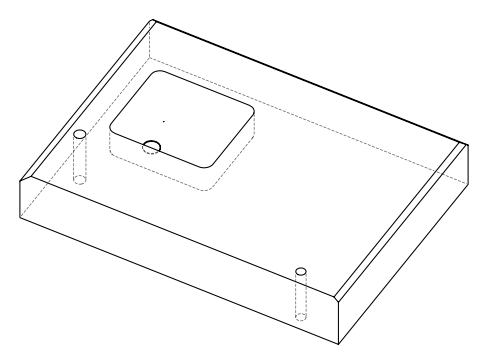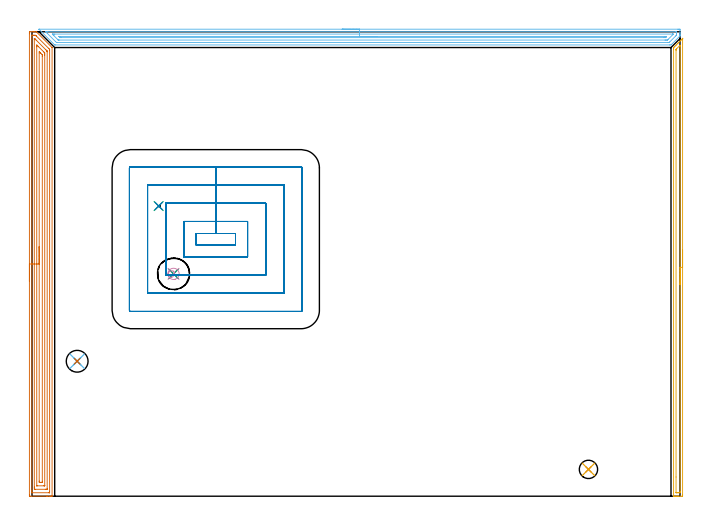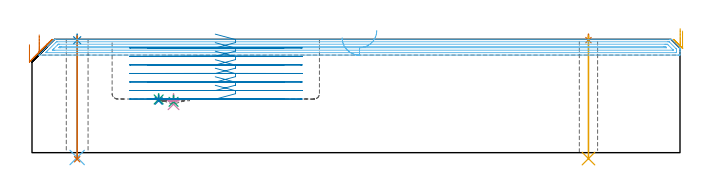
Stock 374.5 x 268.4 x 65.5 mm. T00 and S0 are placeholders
(PLAN: 14 operations, 8 tool changes, 44 min)
(1 SPOT_DRILL | STEP1HOLE | NXT0321_9005460120000 | 0.03 min | 2 mm3)
(2 SPOT_DRILL_1 | STEP1HOLE_1 | NXT0321_9005460120000 | 0.03 min | 1 mm3)
(3 SPOT_DRILL_2 | STEP1POCKET | NXT0321_9005460120000 | 0.03 min | 3761 mm3)
(4 SPOT_DRILL_3 | STEP1POCKET_1 | NXT0321_9005460120000 | 0.06 min | 4072 mm3)
(5 DRILL_THROUGH_HOLE_INTO_CENTER | STEP1HOLE | NXT0301_077 | 0.29 min | 5757 mm3)
(6 DRILL_THROUGH_HOLE_INTO_CENTER_1 | STEP1HOLE_1 | NXT0301_042 | 0.28 min | 2575 mm3)
(7 DRILL_TO_ENLARGE_THROUGH_HOLE | STEP1HOLE_1 | NXT0301_097 | 0.29 min | 5569 mm3)
(8 DRILL_BLIND_HOLE_INTO_CENTER | STEP1POCKET | NXT0301_026 | 0.02 min | 17 mm3)
(9 DRILL_BLIND_HOLE_INTO_CENTER_1 | STEP1POCKET_1 | NXT0301_128 | 0.02 min | 0 mm3)
(10 MILL_ROUGH_BLIND_HOLE_CONTOUR | STEP1POCKET_1 | UGT0201_129 | Spiral | 0.14 min | 2296 mm3)
(11 AREA_MILL | FG_CHAMFER_SURFACE | UGT0205_001 | 4.38 min | 3612 mm3)
(12 AREA_MILL_1 | FG_CHAMFER_SURFACE_1 | UGT0205_001 | 11.84 min | 15411 mm3)
(13 AREA_MILL_2 | FG_CHAMFER_SURFACE_2 | UGT0205_001 | 10.87 min | 22629 mm3)
(14 MILL_RECTANGULAR_POCKET | POCKET_RECTANGULAR_STRAIGHT | UGT0201_095 | Follow Part, ap 5, ae 75% | 15.72 min | 413727 mm3)
(TOOL NXT0321_9005460120000 | NC Spot Drill, 142deg, 12mm, Carbide, Uncoated | D12 PA142 FL30 Z2)
(TOOL NXT0301_077 | Carbide Drill 10.6mm [860.1-1060-053A1-MM 2214] | D10.6 PA140 FL71 Z2)
(TOOL NXT0301_042 | Carbide Drill 7.1mm [860.1-0710-057A1-MM 2214] | D7.1 PA140 FL85 Z2)
(TOOL NXT0301_097 | Carbide Drill 12.6mm [860.1-1260-063A1-MM 2214] | D12.6 PA140 FL77 Z2)
(TOOL NXT0301_026 | Carbide Drill 5.5mm [860.1-0550-017A1-MM 2214] | D5.5 PA140 FL28 Z2)
(TOOL NXT0301_128 | Carbide Drill 12mm [861.1-1200-036A1-GP GC34] | D12 PA150 FL37.4 Z2)
(TOOL UGT0201_129 | Carbide End Mill 11.9 | D11.9 FL15 Z4)
(TOOL UGT0205_001 | Chamfer Mill 20 x 3 x 45 deg. | D20 FL50 Z2)
(TOOL UGT0201_095 | End mill 20 mm | D20 R3 FL38 Z4)
(OP 1 SPOT_DRILL)
G17 G21 G94 G90
T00 M6
G54
G17 G0 G90 X321.6 Y15.5 S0 M3
G43 Z75.5 H0
G94 G81 G98 Z65.035 F250. R68.5
G80
M5
M2
(OP 2 SPOT_DRILL_1)
G17 G21 G94 G90
T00 M6
G54
G17 G0 G90 X26.1 Y78. S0 M3
G43 Z75.5 H0
G94 G81 G98 Z64.949 F250. R68.5
G80
M5
M2
(OP 3 SPOT_DRILL_2)
G17 G21 G94 G90
T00 M6
G54
G17 G0 G90 X73.2 Y167.7 S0 M3
G43 Z75.5 H0
G94 G81 G98 Z30.763 F250. R34.
G80
M5
M2
(OP 4 SPOT_DRILL_3)
G17 G21 G94 G90
T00 M6
G54
G17 G0 G90 X81.8 Y128.5 S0 M3
G43 Z75.5 H0
G94 G81 G98 Z28. F250. R34.
G80
M5
M2
(OP 5 DRILL_THROUGH_HOLE_INTO_CENTER)
G17 G21 G94 G90
T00 M6
G54
G17 G0 G90 X321.6 Y15.5 S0 M3
G43 Z75.5 H1
G94 G73 G98 Z-3.429 F250. Q9.847 R67.5
G80
M5
M2
(OP 6 DRILL_THROUGH_HOLE_INTO_CENTER_1)
G17 G21 G94 G90
T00 M6
G54
G17 G0 G90 X26.1 Y78. S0 M3
G43 Z75.5 H1
G94 G73 G98 Z-2.792 F250. Q6.829 R67.5
G80
M5
M2
(OP 7 DRILL_TO_ENLARGE_THROUGH_HOLE)
G17 G21 G94 G90
T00 M6
G54
G17 G0 G90 X26.1 Y78. S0 M3
G43 Z75.5 H1
G94 G73 G98 Z-3.793 F250. Q11.549 R67.5
G80
M5
M2
(OP 8 DRILL_BLIND_HOLE_INTO_CENTER)
G17 G21 G94 G90
T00 M6
G54
G17 G0 G90 X73.2 Y167.7 S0 M3
G43 Z75.5 H1
G94 G81 G98 Z29.999 F250. R33.
G80
M5
M2
(OP 9 DRILL_BLIND_HOLE_INTO_CENTER_1)
G17 G21 G94 G90
T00 M6
G54
G17 G0 G90 X81.8 Y128.5 S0 M3
G43 Z75.5 H1
G94 G81 G98 Z29.392 F250. R33.
G80
M5
M2
(OP 10 MILL_ROUGH_BLIND_HOLE_CONTOUR)
G17 G21 G94 G90
T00 M6
G54
G17 G0 G90 X81.8 Y128.5 S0 M3
G43 Z75.5 H0
Z30.
G94 G3 X82.339 Y129.124 R0.545 F250.
X81.565 Y130.108 R1.257
X79.302 Y129.719 R2.188
X78.686 Y127.569 R2.074
X82.731 Y125.386 R3.25
X78.686 Y127.569 R-3.25
X80.708 Y126.478 R1.625
X81.8 Y128.5 R1.625
G0 Z75.5
M5
M2
(OP 11 AREA_MILL)
G17 G21 G94 G90
T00 M6
G54
G17 G0 G90 X376. Y142.25 S1061 M3
G43 Z75.5 H0
Z70.3
G94 G1 Y142.212 Z69.428 F250.
Y142.098 Z68.564
Y141.909 Z67.712
Y141.647 Z66.88
Y141.313 Z66.074
Y140.91 Z65.3
Y140.442 Z64.564
Y139.91 Z63.872
Y139.321 Z63.229
Y138.678 Z62.64
Y137.986 Z62.108
Y137.25 Z61.64
Y136.476 Z61.237
Y135.67 Z60.903
Y134.838 Z60.641
Y133.987 Z60.452
Y133.122 Z60.338
Y132.25 Z60.3
X375.999 Y0.606 Z60.301
X375.996 Y0.199
X375.991 Y0.01 Z60.305
X375.595 Y0. Z60.7
X373.839 Z62.455
X373.275 Z63.021
X372.961 Z63.335
X372.397 Z63.899
X372.083 Z64.212
X371.09 Z65.209
X370.943 Y0.002 Z65.349
X370.802 Y0.01 Z65.488
X370.8 Y0.16 Z65.5
Y258.539
X370.805 Y259.305 Z65.49
X370.931 Y259.431 Z65.367
X371.151 Y259.651 Z65.149
X371.644 Y260.146 Z64.652
X371.975 Y260.475 Z64.325
X372.202 Y260.702 Z64.098
X372.418 Y260.919 Z63.88
X372.522 Y261.024 Z63.774
X372.961 Y261.461 Z63.338
X373.398 Y261.9 Z62.898
X373.609 Y262.109 Z62.691
X373.65 Y262.15 Z62.65
X374.278 Y262.78 Z62.018
X374.487 Y262.987 Z61.813
X375.156 Y263.658 Z61.14
X375.325 Y263.825 Z60.975
X375.394 Y263.894 Z60.906
X375.989 Y264.489 Z60.309
X375.996 Y264.49 Z60.302
X375.999 Y264.489 Z60.299
X376. Y132.25 Z60.3
X374.586 Z61.714
X374.585 Y2.526 Z61.715
X374.584 Y2.391 Z61.716
X374.579 Y2.021 Z61.721
X374.218 Y2.006 Z62.082
X373.839 Y2.002 Z62.461
X373.346 Y2. Z62.954
X372.961 Z63.339
X372.467 Z63.833
X372.288 Y2.002 Z64.012
X372.26 Y2.004 Z64.04
X372.231 Y2.01 Z64.069
X372.221 Y2.017 Z64.079
X372.22 Y2.039 Z64.08
X372.215 Y2.257 Z64.085
X372.214 Y11.099 Z64.086
Y257.646
X372.217 Y258.026 Z64.083
X372.22 Y258.215 Z64.08
X372.221 Y258.258 Z64.079
X372.242 Y258.283 Z64.058
X372.286 Y258.332 Z64.014
X372.489 Y258.539 Z63.811
X374.368 Y260.417 Z61.932
X374.5 Y260.545 Z61.8
X374.573 Y260.612 Z61.727
X374.579 Y260.614 Z61.721
X374.581 Y260.57 Z61.719
X374.584 Y260.459 Z61.716
X374.585 Y260.324 Z61.715
X374.586 Y260.162 Z61.714
Y132.25
Y131.378 Z61.752
Y130.514 Z61.866
Y129.662 Z62.055
Y128.83 Z62.317
Y128.024 Z62.651
Y127.25 Z63.054
Y126.514 Z63.523
Y125.822 Z64.054
Y125.179 Z64.643
Y124.59 Z65.286
Y124.059 Z65.979
Y123.59 Z66.714
Y123.187 Z67.488
Y122.853 Z68.294
Y122.591 Z69.126
Y122.402 Z69.978
Y122.288 Z70.843
Y122.25 Z71.714
G0 Z75.5
M5
M2
(OP 12 AREA_MILL_1)
G17 G21 G94 G90
T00 M6
G54
G17 G0 G90 X179.25 Y269.9 S1061 M3
G43 Z75.5 H0
Z66.4
G94 G1 X179.288 Z65.528 F250.
X179.402 Z64.664
X179.591 Z63.812
X179.853 Z62.98
X180.187 Z62.174
X180.59 Z61.4
X181.058 Z60.664
X181.59 Z59.972
X182.179 Z59.329
X182.822 Z58.74
X183.514 Z58.209
X184.25 Z57.74
X185.024 Z57.337
X185.83 Z57.003
X186.662 Z56.741
X187.514 Z56.552
X188.378 Z56.438
X189.25 Z56.4
X373.318
X373.872 Y269.899 Z56.401
X374.42 Y269.893 Z56.403
X374.492 Y269.891 Z56.405
X374.5 Y269.349 Z56.946
Y267.931 Z58.366
Y267.571 Z58.724
Y266.853 Z59.447
Y266.513 Z59.786
X374.499 Y266.151 Z60.142
X374.49 Y265.999 Z60.294
X374.344 Y265.843 Z60.456
X374.327 Y265.827 Z60.472
X369.402 Y260.902 Z65.398
X369.307 Y260.806 Z65.491
X368.508 Y260.8 Z65.5
X13.568
X13.099 Y260.807 Z65.493
X13.053 Y260.846 Z65.453
X4.107 Y269.793 Z56.505
X4.012 Y269.891 Z56.405
X4.128 Y269.898 Z56.402
X4.181 Y269.9 Z56.4
X189.25
Y268.486 Z57.814
X372.059 Y268.485 Z57.815
X372.084 Y268.484 Z57.816
X372.49 Y268.46 Z57.84
X372.498 Y268.049 Z58.251
X372.5 Y267.571 Z58.729
Y267.158 Z59.142
X372.494 Y266.683 Z59.617
X372.49 Y266.478 Z59.822
X372.404 Y266.365 Z59.935
X372.084 Y266.035 Z60.265
X368.508 Y262.458 Z63.842
X368.397 Y262.351 Z63.949
X368.278 Y262.24 Z64.06
X367.639 Y262.215 Z64.085
X367.614
X14.488
X14.462 Y262.216 Z64.084
X14.122 Y262.24 Z64.06
X13.568 Y262.783 Z63.517
X8.778 Y267.571 Z58.729
X8.204 Y268.148 Z58.152
X7.902 Y268.46 Z57.84
X8.18 Y268.484 Z57.816
X8.204 Y268.485 Z57.815
X9.072 Y268.486 Z57.814
X189.25
Y267.072 Z59.228
X370.152 Y267.071 Z59.229
X370.296
X370.386 Y267.069 Z59.231
X370.472 Y267.065 Z59.235
X370.49 Y267.061 Z59.239
X370.492 Y267.039 Z59.261
X370.491 Y266.995 Z59.305
X370.481 Y266.892 Z59.408
X370.444 Y266.851 Z59.449
X370.296 Y266.695 Z59.605
X367.618 Y264.017 Z62.283
X367.312 Y263.72 Z62.58
X367.228 Y263.639 Z62.661
X367.104 Y263.635 Z62.665
X366.72 Y263.631 Z62.669
X366.216 Y263.629 Z62.671
X365.826
X15.747
X15.356 Y263.631 Z62.669
X15.227 Y263.633 Z62.667
X15.183 Y263.635 Z62.665
X15.148 Y263.663 Z62.637
X15.073 Y263.733 Z62.567
X14.783 Y264.017 Z62.283
X12.674 Y266.125 Z60.175
X12.119 Y266.683 Z59.617
X11.78 Y267.027 Z59.273
X11.753 Y267.065 Z59.235
X11.78 Y267.066 Z59.234
X12.285 Y267.07 Z59.23
X12.674 Y267.071 Z59.229
X13.177 Y267.072 Z59.228
X189.25
Y265.657 Z60.643
X365.963
X366.577 Y265.653 Z60.647
X366.72 Y265.65 Z60.65
X366.734 Y265.594 Z60.706
X366.72 Y265.573 Z60.727
X366.384 Y265.237 Z61.063
X366.268 Y265.124 Z61.176
X366.19 Y265.051 Z61.249
X366.118 Y265.048 Z61.252
X365.965 Y265.044 Z61.256
X365.826 Y265.043 Z61.257
X365.207
X17.007
X16.388 Y265.046 Z61.254
X16.251 Y265.048 Z61.252
X16.212 Y265.05 Z61.25
X16.168 Y265.089 Z61.211
X16.077 Y265.176 Z61.124
X15.9 Y265.351 Z60.949
X15.727 Y265.526 Z60.774
X15.643 Y265.614 Z60.686
X15.612 Y265.649 Z60.651
X15.633 Y265.65 Z60.65
X16.251 Y265.656 Z60.644
X16.389 Y265.657 Z60.643
X189.25
X190.122 Z60.681
X190.986 Z60.795
X191.838 Z60.983
X192.67 Z61.246
X193.476 Z61.58
X194.25 Z61.982
X194.986 Z62.451
X195.678 Z62.982
X196.321 Z63.572
X196.91 Z64.215
X197.442 Z64.907
X197.91 Z65.643
X198.313 Z66.417
X198.647 Z67.223
X198.909 Z68.055
X199.098 Z68.906
X199.212 Z69.771
X199.25 Z70.643
G0 Z75.5
M5
M2
(OP 13 AREA_MILL_2)
G17 G21 G94 G90
T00 M6
G54
G17 G0 G90 X-1.5 Y124.2 S1061 M3
G43 Z75.5 H0
Z62.4
G94 G1 Y124.238 Z61.528 F250.
Y124.352 Z60.664
Y124.541 Z59.812
Y124.803 Z58.98
Y125.137 Z58.174
Y125.54 Z57.4
Y126.008 Z56.664
Y126.54 Z55.972
Y127.129 Z55.329
Y127.772 Z54.74
Y128.464 Z54.208
Y129.2 Z53.74
Y129.974 Z53.337
Y130.78 Z53.003
Y131.612 Z52.741
Y132.464 Z52.552
Y133.328 Z52.438
Y134.2 Z52.4
Y267.297
X-1.499 Y267.78 Z52.401
X-1.495 Y268.186 Z52.402
X-1.491 Y268.39 Z52.404
X-1.096 Y268.4 Z52.799
X0.319 Z54.215
X0.66 Z54.555
X1.342 Z55.241
X2.416 Y268.399 Z56.314
X2.493 Y268.397 Z56.388
X2.526 Y268.375 Z56.423
X11.594 Y259.305 Z65.494
X11.598 Y259.298 Z65.497
X11.6 Y259.292 Z65.5
Y0.173
X11.598 Y0.01 Z65.489
X11.445 Y0.003 Z65.338
X11.286 Y0. Z65.186
X11. Z64.9
X10.318 Z64.213
X9.099 Z62.996
X8.562 Z62.456
X-0.828 Z53.07
X-1.096 Y0.001 Z52.801
X-1.307 Y0.004 Z52.591
X-1.492 Y0.01 Z52.405
X-1.496 Y0.213 Z52.402
X-1.499 Y0.62 Z52.401
X-1.5 Y1.031 Z52.4
Y134.2
X-0.086 Z53.814
X-0.085 Y265.993 Z53.815
X-0.081 Y266.371 Z53.819
X-0.079 Y266.387 Z53.821
X-0.051 Y266.391 Z53.849
X0.02 Y266.397 Z53.92
X0.126 Y266.399 Z54.026
X0.26 Y266.4 Z54.16
X0.66 Z54.56
X1.138 Y266.399 Z55.038
X1.538 Y266.396 Z55.438
X2.025 Y266.39 Z55.925
X2.416 Y266.032 Z56.316
X2.457 Y265.993 Z56.357
X9.606 Y258.845 Z63.506
X9.776 Y258.671 Z63.676
X10.135 Y258.303 Z64.035
X10.179 Y258.247 Z64.079
X10.182 Y258.227 Z64.082
X10.184 Y258.181 Z64.084
X10.186 Y258.086 Z64.086
Y257.951
X10.185 Y2.407 Z64.085
X10.181 Y2.029 Z64.081
X10.179 Y2.013 Z64.079
X10.151 Y2.009 Z64.051
X10.08 Y2.003 Z63.98
X9.974 Y2.001 Z63.874
X9.84 Y2. Z63.74
X0.182 Z54.082
X-0.01 Y2.002 Z53.89
X-0.042 Y2.005 Z53.858
X-0.072 Y2.009 Z53.828
X-0.079 Y2.049 Z53.821
X-0.084 Y2.271 Z53.816
X-0.085 Y2.407 Z53.815
X-0.086 Y3.166 Z53.814
Y134.2
X1.328 Z55.228
X1.329 Y264.206 Z55.229
X1.33 Y264.312 Z55.23
X1.333 Y264.365 Z55.233
X1.335 Y264.384 Z55.235
X1.354 Y264.393 Z55.254
X1.538 Y264.39 Z55.438
X1.599 Y264.388 Z55.499
X1.663 Y264.329 Z55.563
X1.793 Y264.206 Z55.693
X2.416 Y263.585 Z56.316
X2.689 Y263.312 Z56.589
X8.049 Y257.951 Z61.949
X8.562 Y257.433 Z62.462
X8.746 Y257.242 Z62.646
X8.765 Y257.219 Z62.665
X8.768 Y257.185 Z62.668
X8.77 Y257.129 Z62.67
X8.771 Y257.058 Z62.671
X8.772 Y256.845 Z62.672
X8.771 Y4.194 Z62.671
X8.77 Y4.088 Z62.67
X8.767 Y4.035 Z62.667
X8.765 Y4.016 Z62.665
X8.746 Y4.007 Z62.646
X8.562 Y4.004 Z62.462
X7.875 Y4. Z61.775
X7.684 Z61.584
X1.728 Y4.001 Z55.628
X1.538 Y4.005 Z55.438
X1.353 Y4.01 Z55.253
X1.335 Y4.194 Z55.235
X1.332 Y4.403 Z55.232
X1.329 Y5.088 Z55.229
Y5.301
X1.328 Y134.2 Z55.228
X2.743 Z56.643
Y259.738
X2.746 Y260.296 Z56.646
X2.75 Y260.632 Z56.65
X2.76 Y260.78 Z56.66
X2.915 Y260.632 Z56.815
X3.294 Y260.256 Z57.194
X3.813 Y259.738 Z57.713
X6.806 Y256.745 Z60.706
X7.094 Y256.457 Z60.994
X7.239 Y256.309 Z61.139
X7.311 Y256.233 Z61.211
X7.344 Y256.195 Z61.244
X7.35 Y256.164 Z61.25
X7.355 Y255.605 Z61.255
X7.357 Y255.271 Z61.257
Y254.71
Y6.127
X7.356 Y6.059 Z61.256
X7.353 Y6.021 Z61.253
X7.35 Y6.01 Z61.25
X7.342 Y6.008 Z61.242
X7.236 Y6.003 Z61.136
X6.806 Y6. Z60.706
X3.275 Z57.175
X2.865 Y6.006 Z56.765
X2.763 Y6.01 Z56.663
X2.749 Y6.014 Z56.649
X2.747 Y6.03 Z56.647
X2.744 Y6.065 Z56.644
X2.743 Y6.141 Z56.643
Y134.2
X4.157 Z58.057
Y256.179
X4.172 Y256.918 Z58.072
X4.937 Y256.164 Z58.837
X5.05 Y256.051 Z58.95
X5.826 Y255.271 Z59.726
X5.928 Y255.162 Z59.828
X5.943 Y254.377 Z59.843
Y254.362
Y8.647
X5.928 Y8.01 Z59.828
X5.696 Y8.004 Z59.596
X5.05 Y8.001 Z58.95
X4.821 Y8.002 Z58.721
X4.172 Y8.01 Z58.072
X4.157 Y8.662 Z58.057
Y8.677
Y134.2
Y135.072 Z58.095
Y135.936 Z58.209
Y136.788 Z58.398
Y137.62 Z58.66
Y138.426 Z58.994
Y139.2 Z59.397
Y139.936 Z59.865
Y140.628 Z60.396
Y141.271 Z60.986
Y141.86 Z61.629
Y142.392 Z62.321
Y142.86 Z63.057
Y143.263 Z63.831
Y143.597 Z64.637
Y143.859 Z65.469
Y144.048 Z66.32
Y144.162 Z67.185
Y144.2 Z68.057
G0 Z75.5
M5
M2
(OP 14 MILL_RECTANGULAR_POCKET)
G17 G21 G94 G90
T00 M6
G54
G17 G0 G90 X105.91 Y145.3 S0 M3
G43 Z75.5 H0
Z68.5
G94 G1 X117.6 Z65.368 F250.
Y151.8 Z63.626
X106.2 Z60.571
X94.8 F500.
Y145.3
X117.6
Y151.8
X106.2
Y158.8
X87.8
Y138.3
X124.6
Y158.8
X106.2
Y169.3
X77.3
Y127.8
X135.1
Y169.3
X106.2
Y179.8
X66.8
Y117.3
X145.6
Y179.8
X106.2
Y190.3
X56.9
G3 X56.3 Y189.7 R0.6
G1 Y107.4
G3 X56.9 Y106.8 R0.6
G1 X155.5
G3 X156.1 Y107.4 R0.6
G1 Y189.7
G3 X155.5 Y190.3 R0.6
G1 X106.2
X105.2
G0 X105.91 Y145.3 Z63.571
G1 X117.6 Z60.439 F250.
Y151.8 Z58.697
X106.2 Z55.643
X94.8 F500.
Y145.3
X117.6
Y151.8
X106.2
Y158.8
X87.8
Y138.3
X124.6
Y158.8
X106.2
Y169.3
X77.3
Y127.8
X135.1
Y169.3
X106.2
Y179.8
X66.8
Y117.3
X145.6
Y179.8
X106.2
Y190.3
X56.9
G3 X56.3 Y189.7 R0.6
G1 Y107.4
G3 X56.9 Y106.8 R0.6
G1 X155.5
G3 X156.1 Y107.4 R0.6
G1 Y189.7
G3 X155.5 Y190.3 R0.6
G1 X106.2
X105.2
G0 X105.91 Y145.3 Z58.643
G1 X117.6 Z55.511 F250.
Y151.8 Z53.769
X106.2 Z50.714
X94.8 F500.
Y145.3
X117.6
Y151.8
X106.2
Y158.8
X87.8
Y138.3
X124.6
Y158.8
X106.2
Y169.3
X77.3
Y127.8
X135.1
Y169.3
X106.2
Y179.8
X66.8
Y117.3
X145.6
Y179.8
X106.2
Y190.3
X56.9
G3 X56.3 Y189.7 R0.6
G1 Y107.4
G3 X56.9 Y106.8 R0.6
G1 X155.5
G3 X156.1 Y107.4 R0.6
G1 Y189.7
G3 X155.5 Y190.3 R0.6
G1 X106.2
X105.2
G0 X105.91 Y145.3 Z53.714
G1 X117.6 Z50.582 F250.
Y151.8 Z48.84
X106.2 Z45.786
X94.8 F500.
Y145.3
X117.6
Y151.8
X106.2
Y158.8
X87.8
Y138.3
X124.6
Y158.8
X106.2
Y169.3
X77.3
Y127.8
X135.1
Y169.3
X106.2
Y179.8
X66.8
Y117.3
X145.6
Y179.8
X106.2
Y190.3
X56.9
G3 X56.3 Y189.7 R0.6
G1 Y107.4
G3 X56.9 Y106.8 R0.6
G1 X155.5
G3 X156.1 Y107.4 R0.6
G1 Y189.7
G3 X155.5 Y190.3 R0.6
G1 X106.2
X105.2
G0 X105.91 Y145.3 Z48.786
G1 X117.6 Z45.653 F250.
Y151.8 Z43.912
X106.2 Z40.857
X94.8 F500.
Y145.3
X117.6
Y151.8
X106.2
Y158.8
X87.8
Y138.3
X124.6
Y158.8
X106.2
Y169.3
X77.3
Y127.8
X135.1
Y169.3
X106.2
Y179.8
X66.8
Y117.3
X145.6
Y179.8
X106.2
Y190.3
X56.9
G3 X56.3 Y189.7 R0.6
G1 Y107.4
G3 X56.9 Y106.8 R0.6
G1 X155.5
G3 X156.1 Y107.4 R0.6
G1 Y189.7
G3 X155.5 Y190.3 R0.6
G1 X106.2
X105.2
G0 X105.91 Y145.3 Z43.857
G1 X117.6 Z40.725 F250.
Y151.8 Z38.983
X106.2 Z35.929
X94.8 F500.
Y145.3
X117.6
Y151.8
X106.2
Y158.8
X87.8
Y138.3
X124.6
Y158.8
X106.2
Y169.3
X77.3
Y127.8
X135.1
Y169.3
X106.2
Y179.8
X66.8
Y117.3
X145.6
Y179.8
X106.2
Y190.3
X56.9
G3 X56.3 Y189.7 R0.6
G1 Y107.4
G3 X56.9 Y106.8 R0.6
G1 X155.5
G3 X156.1 Y107.4 R0.6
G1 Y189.7
G3 X155.5 Y190.3 R0.6
G1 X106.2
X105.2
G0 X105.91 Y145.3 Z38.929
G1 X117.6 Z35.796 F250.
Y151.8 Z34.055
X106.2 Z31.
X94.8 F500.
Y145.3
X117.6
Y151.8
X106.2
Y158.8
X87.8
Y138.3
X124.6
Y158.8
X106.2
Y169.3
X77.3
Y127.8
X135.1
Y169.3
X106.2
Y179.8
X66.8
Y117.3
X145.6
Y179.8
X106.2
Y190.3
X56.9
G3 X56.3 Y189.7 R0.6
G1 Y107.4
G3 X56.9 Y106.8 R0.6
G1 X155.5
G3 X156.1 Y107.4 R0.6
G1 Y189.7
G3 X155.5 Y190.3 R0.6
G1 X106.2
X105.2
G0 Z75.5
M5
M2
